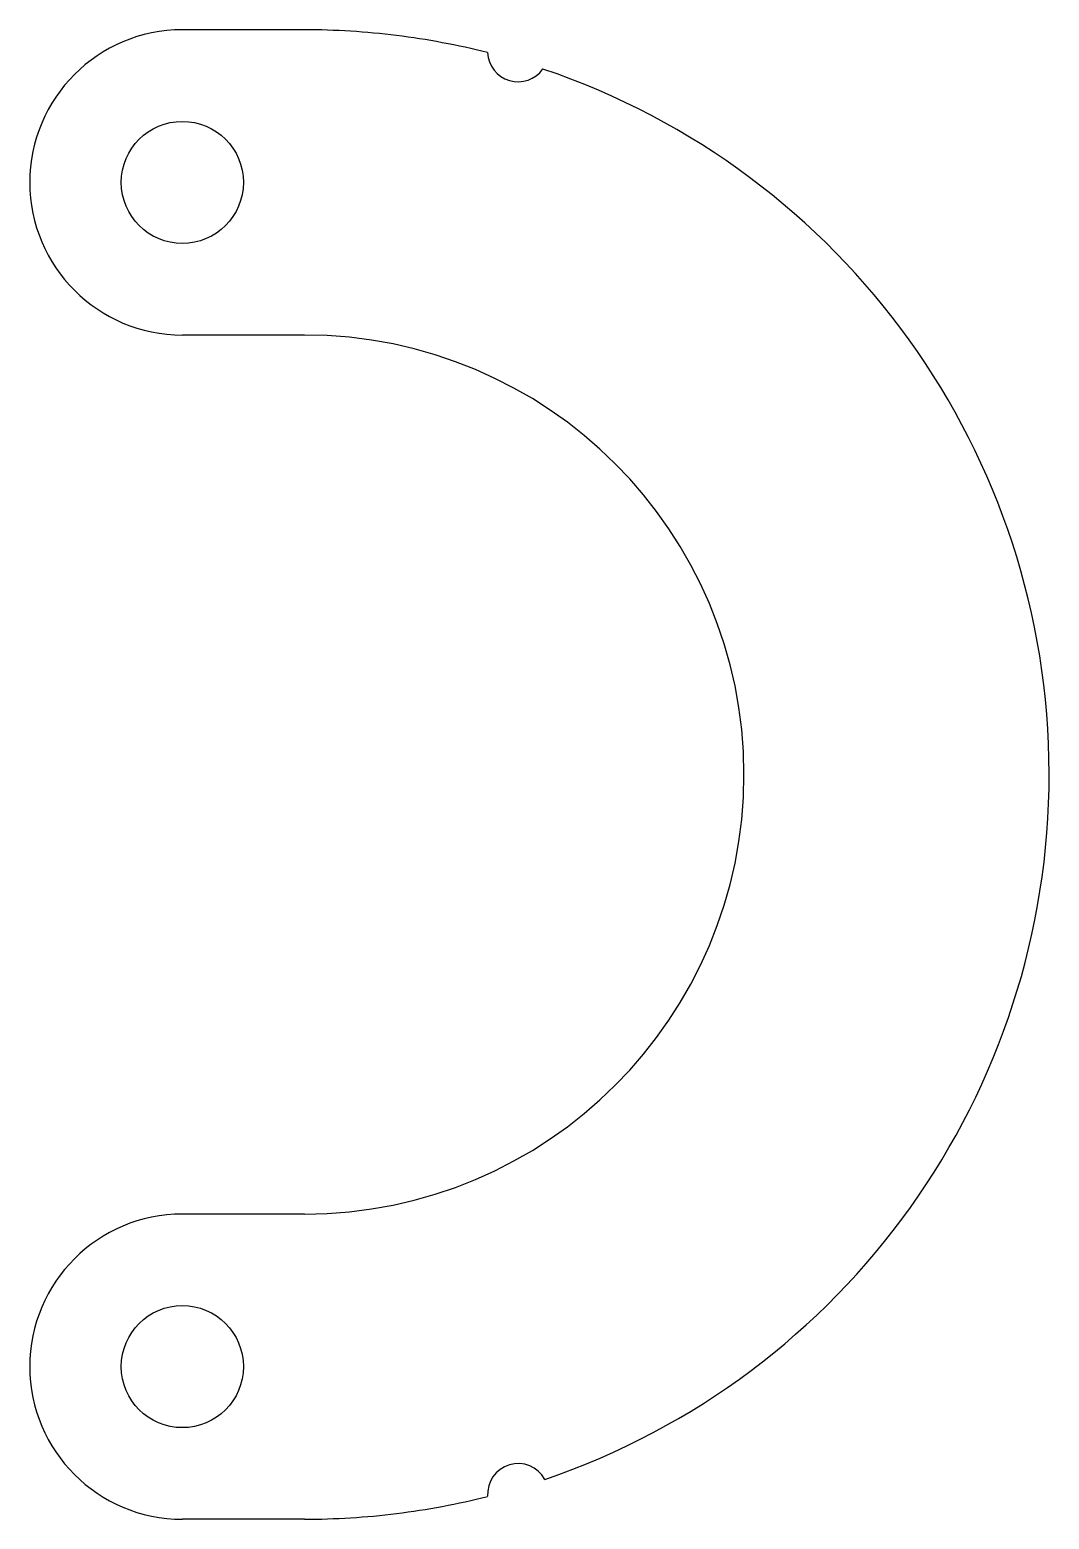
# Model space of a CAD drawing. Extents: x 39 to 123, y 42 to 164.
import ezdxf

# ---------------------------------------------------------------- set-up
doc = ezdxf.new("R2010")
doc.units = 0
doc.layers.get('0').update_dxf_attribs({"linetype": 'CONTINUOUS'})

msp = doc.modelspace()

# ---------------------------------------------------------------- linework, layer by layer
for p, q in [((61.93, 163.96), (51.93, 163.96)), ((61.93, 138.96), (51.93, 138.96)), ((61.93, 66.96), (51.93, 66.96)), ((61.93, 41.96), (51.93, 41.96))]:
    msp.add_line(p, q)
for centre in [(51.93, 151.46), (51.93, 54.46)]:
    msp.add_circle(centre, 5)
for centre, radius, start, end in [((51.93, 151.46), 12.5, 90, 270), ((61.93, 102.96), 61, 82.8957, 90), ((61.93, 102.96), 61, 75.7649, 82.8957), ((79.43, 162.2), 2.5, 182.5186, 324.5689), ((61.93, 102.96), 61, 288.8247, 71.3226), ((61.93, 102.96), 36, 270, 90), ((51.93, 54.46), 12.5, 90, 270), ((79.43, 44.02), 2.5, 28.8429, 184.2169), ((61.93, 102.96), 61, 277.1043, 284.2351), ((61.93, 102.96), 61, 270, 277.1043)]:
    msp.add_arc(centre, radius, start, end)

doc.saveas('drawing.dxf')
